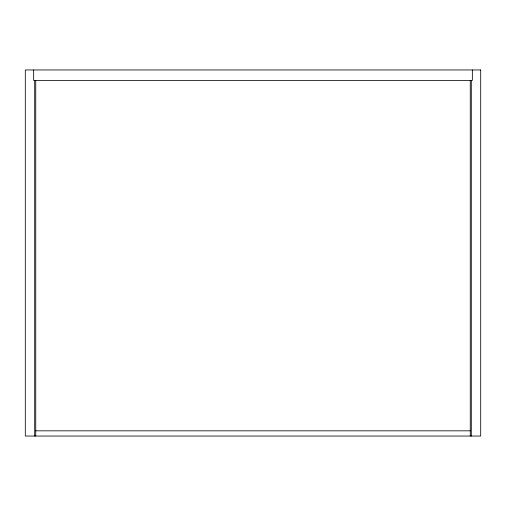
<?xml version="1.0" encoding="UTF-8"?>
<svg xmlns="http://www.w3.org/2000/svg" width="506" height="506" viewBox="0 0 506 506"><rect width="100%" height="100%" fill="white"/><g stroke="black" fill="none" stroke-linecap="round" stroke-linejoin="round"><path stroke-width="0.76" d="M35.743 430.827L470.257 430.827M472.345 69.954L472.345 80.397L33.655 80.397L33.655 69.954M471.301 80.397L471.301 436.045M470.257 80.397L470.257 436.045M35.743 80.397L35.743 436.045M34.699 80.397L34.699 436.045M480.7 69.954L25.3 69.954L25.3 436.045L480.7 436.045L480.7 69.954"/></g></svg>
